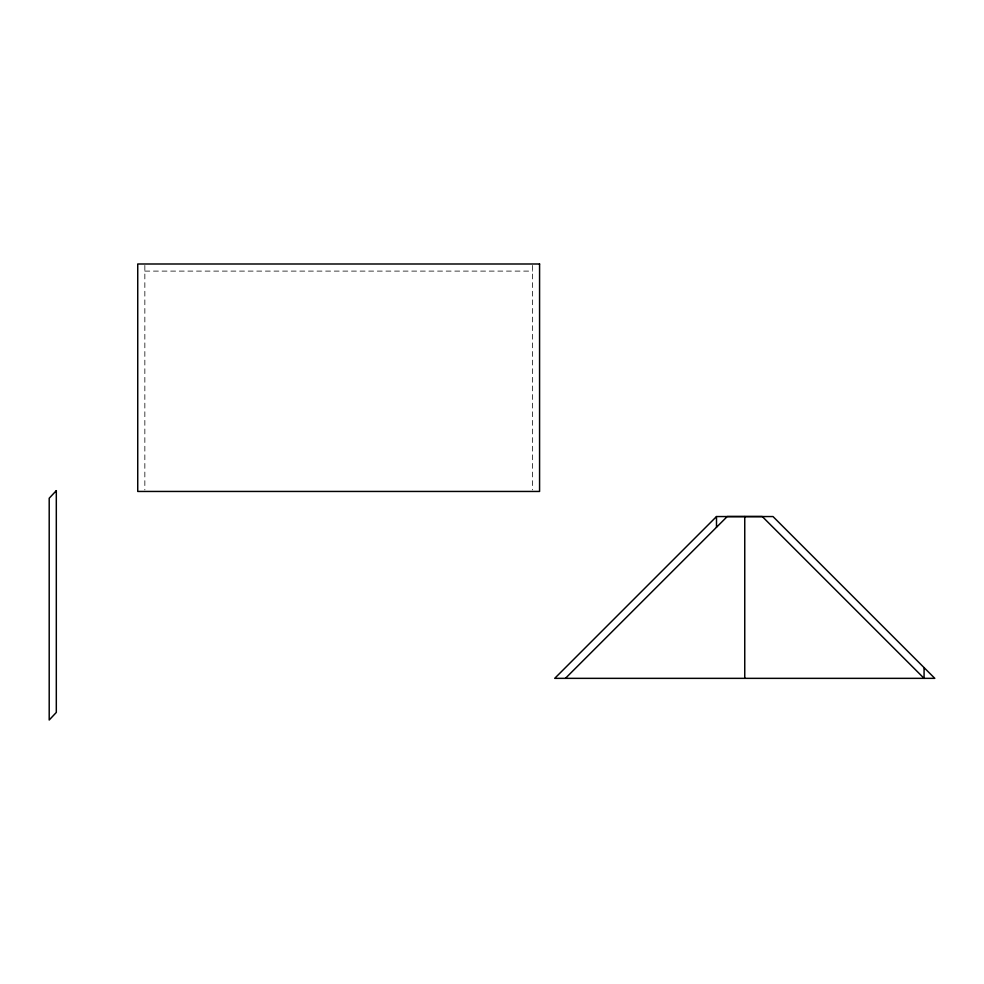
<?xml version="1.0" encoding="UTF-8"?>
<svg xmlns="http://www.w3.org/2000/svg" width="984" height="984" viewBox="0 0 984 984"><rect width="100%" height="100%" fill="white"/><g stroke="black" fill="none" stroke-linecap="round" stroke-linejoin="round"><path stroke-width="0.74" stroke-dasharray="4.92 3.69" d="M144.845 271.104L532.467 271.104M532.467 265.409L532.467 489.909M144.845 265.409L144.845 489.921"/><path stroke-width="1.48" d="M924.074 667.619L924.074 678.345L762.28 516.551L727.225 516.551L565.431 678.345M716.5 516.551L554.705 678.345L934.8 678.345L773.006 516.551L716.5 516.551L716.5 527.276M744.753 516.538L744.753 678.345M56.309 490.659L49.2 498.236L49.2 720.005L56.309 712.428L56.309 490.659M539.576 263.995L137.735 263.995L137.735 491.447L539.576 491.447L539.576 263.995"/></g></svg>
